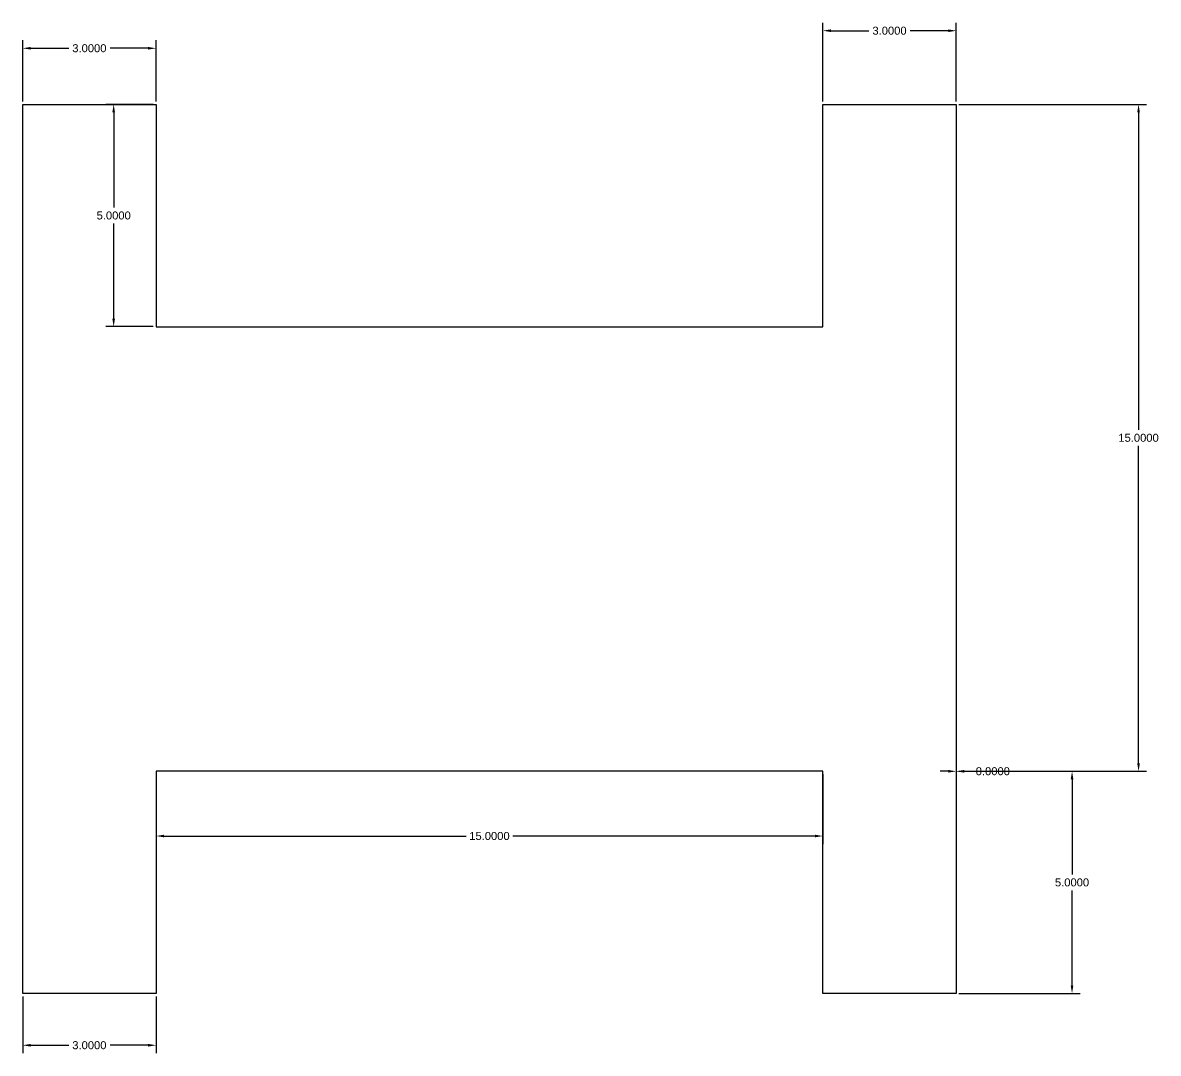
# Model space of a CAD drawing. Header units: inches. Extents: x 869 to 1543, y 380 to 613.
# Drawn here: x 1100.56 to 1126.11, y 441.5 to 464.68 of the extents above; entities that cross this region are included whole.
import ezdxf

# ---------------------------------------------------------------- set-up
doc = ezdxf.new("R2010")
doc.units = ezdxf.units.IN
doc.header["$MEASUREMENT"] = 0
doc.styles.get("Standard").update_dxf_attribs({"font": 'arial.ttf'})
doc.dimstyles.get("Standard").update_dxf_attribs({"dimtxt": 0.18, "dimasz": 0.18, "dimexe": 0.18, "dimexo": 0.0625, "dimgap": 0.09, "dimtad": 0, "dimtih": 1, "dimtoh": 1, "dimdec": 4, "dimzin": 0, "dimdsep": 46, "dimtxsty": 'Standard', "dimcen": 0.09, "dimadec": 0, "dimazin": 0, "dimtfac": 1, "dimtdec": 4, "dimtofl": 0, "dimtmove": 0, "dimatfit": 3, "dimfxl": 1, "dimtolj": 1, "dimtzin": 0, "dimarcsym": 0})

# ---------------------------------------------------------------- blocks, each defined once
blk = doc.blocks.new('*D62')
at = {"color": 0, "lineweight": -2, "transparency": 16777216}
for p, q in [((1100.56, 462.901), (1100.56, 464.28)), ((1103.56, 462.901), (1103.56, 464.28)), ((1100.74, 464.1), (1101.597, 464.1)), ((1103.38, 464.1), (1102.524, 464.1))]:
    blk.add_line(p, q, dxfattribs=at)
at = {"color": 0, "transparency": 16777216}
for points in [[(1100.74, 464.13), (1100.74, 464.07), (1100.56, 464.1)], [(1103.38, 464.13), (1103.38, 464.07), (1103.56, 464.1)]]:
    blk.add_solid(points, dxfattribs=at)
at = {"layer": 'Defpoints', "color": 0, "transparency": 16777216}
for p in [(1103.56, 464.1), (1100.56, 462.839), (1103.56, 462.839)]:
    blk.add_point(p, dxfattribs=at)
at = {"color": 0, "transparency": 16777216, "insert": (1102.06, 464.1), "char_height": 0.18, "attachment_point": 5}
blk.add_mtext('\\A1;3.0000', dxfattribs=at)
blk = doc.blocks.new('*D63')
at = {"color": 0, "lineweight": -2, "transparency": 16777216}
for p, q in [((1118.56, 462.901), (1118.56, 464.675)), ((1118.74, 464.495), (1119.597, 464.495)), ((1121.38, 464.495), (1120.524, 464.495)), ((1121.56, 462.901), (1121.56, 464.675))]:
    blk.add_line(p, q, dxfattribs=at)
at = {"color": 0, "transparency": 16777216}
for points in [[(1118.74, 464.525), (1118.74, 464.465), (1118.56, 464.495)], [(1121.38, 464.525), (1121.38, 464.465), (1121.56, 464.495)]]:
    blk.add_solid(points, dxfattribs=at)
at = {"layer": 'Defpoints', "color": 0, "transparency": 16777216}
for p in [(1121.56, 464.495), (1118.56, 462.839), (1121.56, 462.839)]:
    blk.add_point(p, dxfattribs=at)
at = {"color": 0, "transparency": 16777216, "insert": (1120.06, 464.495), "char_height": 0.18, "attachment_point": 5}
blk.add_mtext('\\A1;3.0000', dxfattribs=at)
blk = doc.blocks.new('*D66')
at = {"color": 0, "lineweight": -2, "transparency": 16777216}
for p, q in [((1103.56, 447.776), (1103.56, 446.203)), ((1118.56, 447.776), (1118.56, 446.203)), ((1103.74, 446.383), (1110.536, 446.383)), ((1118.38, 446.383), (1111.585, 446.383))]:
    blk.add_line(p, q, dxfattribs=at)
at = {"color": 0, "transparency": 16777216}
for points in [[(1103.74, 446.413), (1103.74, 446.353), (1103.56, 446.383)], [(1118.38, 446.413), (1118.38, 446.353), (1118.56, 446.383)]]:
    blk.add_solid(points, dxfattribs=at)
at = {"layer": 'Defpoints', "color": 0, "transparency": 16777216}
for p in [(1103.56, 447.839), (1118.56, 447.839), (1118.56, 446.383)]:
    blk.add_point(p, dxfattribs=at)
at = {"color": 0, "transparency": 16777216, "insert": (1111.06, 446.383), "char_height": 0.18, "attachment_point": 5}
blk.add_mtext('\\A1;15.0000', dxfattribs=at)
blk = doc.blocks.new('*D67')
at = {"color": 0, "lineweight": -2, "transparency": 16777216}
for p, q in [((1100.56, 442.776), (1100.56, 441.497)), ((1103.56, 442.776), (1103.56, 441.497)), ((1100.74, 441.677), (1101.597, 441.677)), ((1103.38, 441.677), (1102.524, 441.677))]:
    blk.add_line(p, q, dxfattribs=at)
at = {"color": 0, "transparency": 16777216}
for points in [[(1100.74, 441.707), (1100.74, 441.647), (1100.56, 441.677)], [(1103.38, 441.707), (1103.38, 441.647), (1103.56, 441.677)]]:
    blk.add_solid(points, dxfattribs=at)
at = {"layer": 'Defpoints', "color": 0, "transparency": 16777216}
for p in [(1100.56, 442.839), (1103.56, 442.839), (1103.56, 441.677)]:
    blk.add_point(p, dxfattribs=at)
at = {"color": 0, "transparency": 16777216, "insert": (1102.06, 441.677), "char_height": 0.18, "attachment_point": 5}
blk.add_mtext('\\A1;3.0000', dxfattribs=at)
blk = doc.blocks.new('*D69')
at = {"color": 0, "lineweight": -2, "transparency": 16777216}
for p, q in [((1121.623, 447.839), (1124.346, 447.839)), ((1124.166, 447.659), (1124.166, 445.521)), ((1124.166, 443.019), (1124.166, 445.157)), ((1121.623, 442.839), (1124.346, 442.839))]:
    blk.add_line(p, q, dxfattribs=at)
at = {"color": 0, "transparency": 16777216}
for points in [[(1124.136, 447.659), (1124.196, 447.659), (1124.166, 447.839)], [(1124.136, 443.019), (1124.196, 443.019), (1124.166, 442.839)]]:
    blk.add_solid(points, dxfattribs=at)
at = {"layer": 'Defpoints', "color": 0, "transparency": 16777216}
for p in [(1121.56, 447.839), (1124.166, 447.839), (1121.56, 442.839)]:
    blk.add_point(p, dxfattribs=at)
at = {"color": 0, "transparency": 16777216, "insert": (1124.166, 445.339), "char_height": 0.18, "attachment_point": 5}
blk.add_mtext('\\A1;5.0000', dxfattribs=at)
blk = doc.blocks.new('*D70')
at = {"color": 0, "lineweight": -2, "transparency": 16777216}
for p, q in [((1121.56, 462.776), (1121.56, 447.659)), ((1121.56, 462.776), (1121.56, 447.659)), ((1121.38, 447.839), (1121.2, 447.839)), ((1121.74, 447.839), (1121.92, 447.839))]:
    blk.add_line(p, q, dxfattribs=at)
at = {"color": 0, "transparency": 16777216}
for points in [[(1121.38, 447.869), (1121.38, 447.809), (1121.56, 447.839)], [(1121.74, 447.869), (1121.74, 447.809), (1121.56, 447.839)]]:
    blk.add_solid(points, dxfattribs=at)
at = {"layer": 'Defpoints', "color": 0, "transparency": 16777216}
for p in [(1121.56, 462.839), (1121.56, 462.839), (1121.56, 447.839)]:
    blk.add_point(p, dxfattribs=at)
at = {"color": 0, "transparency": 16777216, "insert": (1122.384, 447.839), "char_height": 0.18, "attachment_point": 5}
blk.add_mtext('\\A1;0.0000', dxfattribs=at)
blk = doc.blocks.new('*D71')
at = {"color": 0, "lineweight": -2, "transparency": 16777216}
for p, q in [((1121.623, 462.839), (1125.842, 462.839)), ((1125.662, 462.659), (1125.662, 455.521)), ((1125.662, 448.019), (1125.662, 455.157)), ((1121.623, 447.839), (1125.842, 447.839))]:
    blk.add_line(p, q, dxfattribs=at)
at = {"color": 0, "transparency": 16777216}
for points in [[(1125.632, 462.659), (1125.692, 462.659), (1125.662, 462.839)], [(1125.632, 448.019), (1125.692, 448.019), (1125.662, 447.839)]]:
    blk.add_solid(points, dxfattribs=at)
at = {"layer": 'Defpoints', "color": 0, "transparency": 16777216}
for p in [(1121.56, 462.839), (1121.56, 447.839), (1125.662, 447.839)]:
    blk.add_point(p, dxfattribs=at)
at = {"color": 0, "transparency": 16777216, "insert": (1125.662, 455.339), "char_height": 0.18, "attachment_point": 5}
blk.add_mtext('\\A1;15.0000', dxfattribs=at)
blk = doc.blocks.new('*D72')
at = {"color": 0, "lineweight": -2, "transparency": 16777216}
for p, q in [((1103.498, 462.839), (1102.427, 462.839)), ((1102.607, 462.659), (1102.607, 460.521)), ((1102.607, 458.019), (1102.607, 460.157)), ((1103.498, 457.839), (1102.427, 457.839))]:
    blk.add_line(p, q, dxfattribs=at)
at = {"color": 0, "transparency": 16777216}
for points in [[(1102.577, 462.659), (1102.637, 462.659), (1102.607, 462.839)], [(1102.577, 458.019), (1102.637, 458.019), (1102.607, 457.839)]]:
    blk.add_solid(points, dxfattribs=at)
at = {"layer": 'Defpoints', "color": 0, "transparency": 16777216}
for p in [(1103.56, 462.839), (1102.607, 457.839), (1103.56, 457.839)]:
    blk.add_point(p, dxfattribs=at)
at = {"color": 0, "transparency": 16777216, "insert": (1102.607, 460.339), "char_height": 0.18, "attachment_point": 5}
blk.add_mtext('\\A1;5.0000', dxfattribs=at)

msp = doc.modelspace()

# ---------------------------------------------------------------- linework, layer by layer
for p, q in [((1100.56032, 462.83873), (1103.56032, 462.83873)), ((1100.56032, 442.83873), (1100.56032, 462.83873)), ((1103.56032, 462.83873), (1103.56032, 457.83873)), ((1118.56032, 457.83873), (1118.56032, 462.83873)), ((1118.56032, 462.83873), (1121.56032, 462.83873)), ((1121.56032, 462.83873), (1121.56032, 442.83873)), ((1103.56032, 457.83873), (1118.56032, 457.83873)), ((1118.56032, 447.83873), (1103.56032, 447.83873)), ((1103.56032, 447.83873), (1103.56032, 442.83873)), ((1118.56032, 442.83873), (1118.56032, 447.83873)), ((1103.56032, 442.83873), (1100.56032, 442.83873)), ((1121.56032, 442.83873), (1118.56032, 442.83873))]:
    msp.add_line(p, q)

# ---------------------------------------------------------------- dimensions: what is measured, and where the dimension line sits
for base, p1, p2, picture, middle in [((1121.56032, 464.49501), (1118.56032, 462.83873), (1121.56032, 462.83873), '*D63', (1120.06032, 464.49501)), ((1103.56032, 464.09955), (1100.56032, 462.83873), (1103.56032, 462.83873), '*D62', (1102.06032, 464.09955)), ((1121.5603163485, 447.8387299529), (1121.5603163485, 462.8387299529), (1121.5603163485, 462.8387299529), '*D70', (1122.383638313, 447.8387299529)), ((1118.56032, 446.383), (1103.56032, 447.83873), (1118.56032, 447.83873), '*D66', (1111.06032, 446.383)), ((1103.56032, 441.67652), (1100.56032, 442.83873), (1103.56032, 442.83873), '*D67', (1102.06032, 441.67652))]:
    dim = msp.add_linear_dim(base=base, p1=p1, p2=p2, dimstyle='Standard')
    dim.commit()
    dim.dimension.update_dxf_attribs({"geometry": picture, "text_midpoint": middle})
for base, p1, p2, picture, middle in [((1102.60737, 457.83873), (1103.56032, 462.83873), (1103.56032, 457.83873), '*D72', (1102.60737, 460.33873)), ((1125.66166, 447.83873), (1121.56032, 462.83873), (1121.56032, 447.83873), '*D71', (1125.66166, 455.33873)), ((1124.16632, 447.83873), (1121.56032, 442.83873), (1121.56032, 447.83873), '*D69', (1124.16632, 445.33873))]:
    dim = msp.add_linear_dim(base=base, p1=p1, p2=p2, angle=90, dimstyle='Standard')
    dim.commit()
    dim.dimension.update_dxf_attribs({"geometry": picture, "text_midpoint": middle})

doc.saveas('drawing.dxf')
